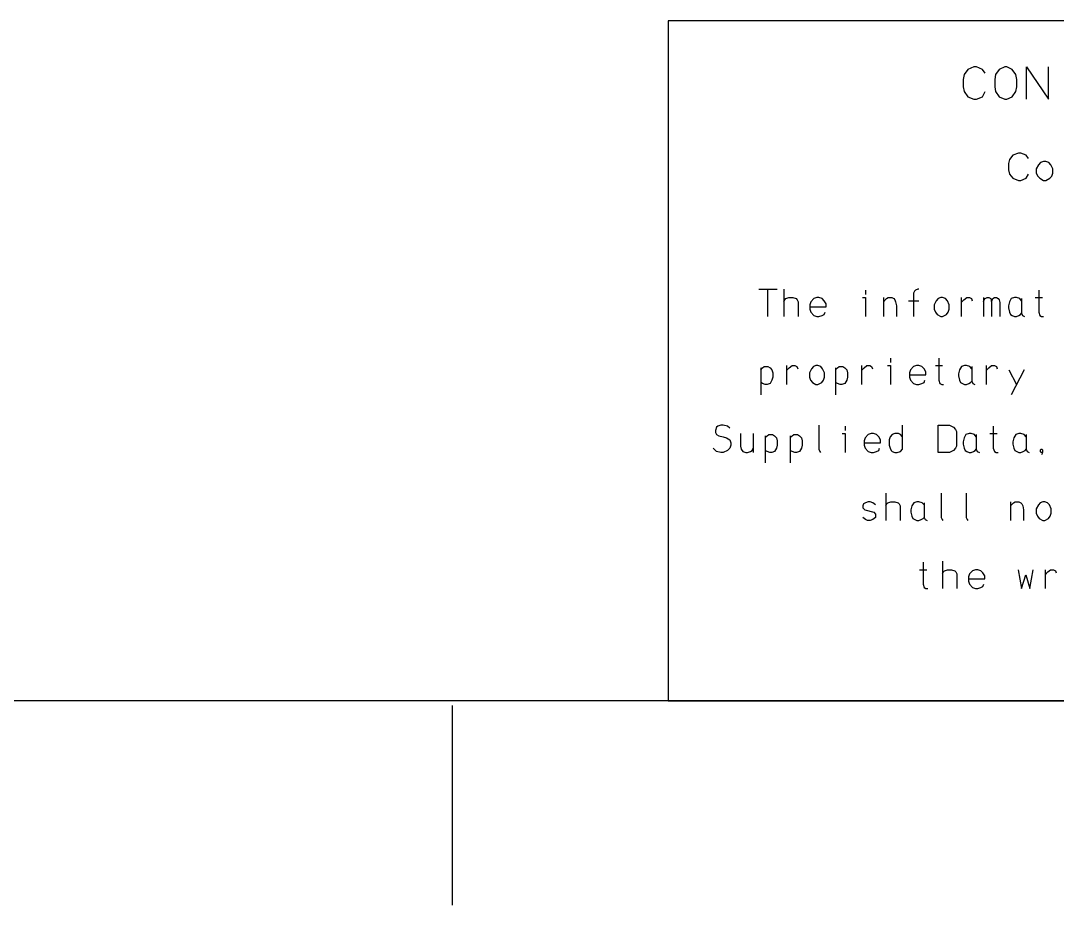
# Model space of a CAD drawing. Extents: x 0 to 1189, y 35 to 806.
# Drawn here: x 253.3 to 379, y 36.9 to 144.1 of the extents above; entities that cross this region are included whole.
import ezdxf

# ---------------------------------------------------------------- set-up
doc = ezdxf.new("R2010")
doc.units = 0
doc.layers.add('1', color=1, linetype='CONTINUOUS')

msp = doc.modelspace()

# ---------------------------------------------------------------- linework, layer by layer
at = {"layer": '1'}
for p, q in [((502.35, 144.13), (331.83, 144.13)), ((331.83, 144.13), (331.83, 61.63)), ((368.92, 138.53), (368.17, 138.23)), ((369.25, 138.53), (368.92, 138.53)), ((369.97, 138.23), (369.25, 138.53)), ((372.67, 138.53), (372, 138.23)), ((372.9, 138.53), (372.67, 138.53)), ((373.57, 138.23), (372.9, 138.53)), ((375.3, 134.6), (375.3, 138.53)), ((375.3, 138.53), (377.97, 134.6)), ((377.97, 134.6), (377.97, 138.53)), ((367.75, 137.6), (367.6, 137)), ((367.6, 137), (367.6, 136.13)), ((368.17, 138.23), (367.75, 137.6)), ((370.27, 137.75), (369.97, 138.23)), ((371.52, 137.6), (371.45, 137)), ((371.45, 137), (371.45, 136.13)), ((372, 138.23), (371.52, 137.6)), ((374, 137.6), (373.57, 138.23)), ((374.12, 137), (374, 137.6)), ((374.12, 136.13), (374.12, 137)), ((367.6, 136.13), (367.75, 135.53)), ((371.45, 136.13), (371.52, 135.53)), ((374, 135.53), (374.12, 136.13)), ((367.75, 135.53), (368.17, 134.9)), ((368.17, 134.9), (368.92, 134.6)), ((368.92, 134.6), (369.25, 134.6)), ((369.25, 134.6), (369.97, 134.9)), ((369.97, 134.9), (370.27, 135.53)), ((371.52, 135.53), (372, 134.9)), ((372, 134.9), (372.67, 134.6)), ((372.67, 134.6), (372.9, 134.6)), ((372.9, 134.6), (373.57, 134.9)), ((373.57, 134.9), (374, 135.53)), ((373.22, 127.3), (373.1, 126.8)), ((373.62, 127.83), (373.22, 127.3)), ((374.32, 128.08), (373.62, 127.83)), ((374.6, 128.08), (374.32, 128.08)), ((375.27, 127.83), (374.6, 128.08)), ((375.55, 127.43), (375.27, 127.83)), ((377.37, 127.05), (377, 126.93)), ((377.62, 127.05), (377.37, 127.05)), ((378, 126.93), (377.62, 127.05)), ((373.1, 126.8), (373.1, 126.05)), ((373.1, 126.05), (373.22, 125.53)), ((376.75, 126.65), (376.47, 126.18)), ((376.47, 126.18), (376.47, 125.65)), ((377, 126.93), (376.75, 126.65)), ((378.25, 126.65), (378, 126.93)), ((378.5, 126.18), (378.25, 126.65)), ((378.5, 125.65), (378.5, 126.18)), ((373.22, 125.53), (373.62, 125.03)), ((373.62, 125.03), (374.32, 124.75)), ((374.32, 124.75), (374.6, 124.75)), ((374.6, 124.75), (375.27, 125.03)), ((375.27, 125.03), (375.55, 125.53)), ((376.47, 125.65), (376.65, 125.28)), ((376.65, 125.28), (376.9, 125.03)), ((376.9, 125.03), (377.37, 124.75)), ((377.37, 124.75), (377.62, 124.75)), ((377.62, 124.75), (378.12, 125.03)), ((378.12, 125.03), (378.35, 125.28)), ((378.35, 125.28), (378.5, 125.65)), ((342.85, 111.58), (345.07, 111.58)), ((343.95, 108.25), (343.95, 111.58)), ((345.87, 111.58), (345.87, 108.25)), ((355.77, 111.45), (355.77, 110.93)), ((361.72, 111.33), (361.6, 111.08)), ((361.6, 111.08), (361.6, 108.25)), ((361.82, 111.45), (361.72, 111.33)), ((362.1, 111.58), (361.82, 111.45)), ((362.25, 111.58), (362.1, 111.58)), ((376.77, 111.45), (376.77, 108.78)), ((345.87, 110.03), (346, 110.28)), ((346, 110.28), (346.12, 110.43)), ((346.12, 110.43), (346.47, 110.55)), ((346.47, 110.55), (346.97, 110.55)), ((346.97, 110.55), (347.35, 110.43)), ((347.35, 110.43), (347.47, 110.28)), ((347.47, 110.28), (347.6, 110.03)), ((347.6, 110.03), (347.6, 108.25)), ((349.15, 110.03), (349.02, 109.68)), ((349.02, 109.68), (349.02, 109.15)), ((349.02, 109.43), (351, 109.43)), ((349.5, 110.43), (349.15, 110.03)), ((349.87, 110.55), (349.5, 110.43)), ((350.12, 110.55), (349.87, 110.55)), ((350.5, 110.43), (350.12, 110.55)), ((350.77, 110.15), (350.5, 110.43)), ((351, 109.8), (350.77, 110.15)), ((351, 109.43), (351, 109.8)), ((355.42, 110.55), (355.77, 110.55)), ((355.77, 110.55), (355.77, 108.25)), ((357.97, 110.55), (357.97, 108.25)), ((357.97, 110.03), (358.3, 110.43)), ((358.3, 110.43), (358.52, 110.55)), ((358.52, 110.55), (358.97, 110.55)), ((358.97, 110.55), (359.2, 110.43)), ((359.2, 110.43), (359.32, 110.28)), ((359.32, 110.28), (359.42, 110.03)), ((359.42, 110.03), (359.55, 109.55)), ((359.55, 109.55), (359.55, 108.25)), ((361, 110.15), (362.25, 110.15)), ((364.35, 110.15), (364.1, 109.68)), ((364.1, 109.68), (364.1, 109.15)), ((364.57, 110.43), (364.35, 110.15)), ((364.9, 110.55), (364.57, 110.43)), ((365.12, 110.55), (364.9, 110.55)), ((365.47, 110.43), (365.12, 110.55)), ((365.7, 110.15), (365.47, 110.43)), ((365.92, 109.68), (365.7, 110.15)), ((365.92, 109.15), (365.92, 109.68)), ((367.37, 110.55), (367.37, 108.25)), ((367.37, 109.95), (367.7, 110.28)), ((367.7, 110.28), (368.05, 110.55)), ((368.05, 110.55), (368.4, 110.55)), ((368.4, 110.55), (368.62, 110.43)), ((368.62, 110.43), (368.72, 110.15)), ((370.07, 110.55), (370.07, 108.25)), ((370.07, 110.03), (370.15, 110.28)), ((370.15, 110.28), (370.3, 110.43)), ((370.3, 110.43), (370.52, 110.55)), ((370.52, 110.55), (370.72, 110.55)), ((370.72, 110.55), (370.95, 110.43)), ((370.95, 110.43), (371.07, 110.03)), ((371.07, 110.03), (371.2, 110.43)), ((371.07, 110.03), (371.07, 108.25)), ((371.2, 110.43), (371.42, 110.55)), ((371.42, 110.55), (371.65, 110.55)), ((371.65, 110.55), (371.85, 110.43)), ((371.85, 110.43), (371.97, 110.28)), ((371.97, 110.28), (372.07, 109.95)), ((372.07, 109.95), (372.07, 108.25)), ((373.22, 110.03), (373.1, 109.55)), ((373.1, 109.55), (373.1, 109.3)), ((373.45, 110.43), (373.22, 110.03)), ((373.82, 110.55), (373.45, 110.43)), ((374.07, 110.55), (373.82, 110.55)), ((374.47, 110.43), (374.07, 110.55)), ((374.7, 110.15), (374.47, 110.43)), ((374.7, 110.43), (374.7, 108.65)), ((376.35, 110.55), (377.25, 110.55)), ((349.02, 109.15), (349.15, 108.78)), ((349.15, 108.78), (349.5, 108.38)), ((349.5, 108.38), (349.87, 108.25)), ((349.87, 108.25), (350.12, 108.25)), ((350.12, 108.25), (350.5, 108.38)), ((350.5, 108.38), (350.77, 108.5)), ((350.77, 108.5), (350.87, 108.78)), ((364.1, 109.15), (364.25, 108.78)), ((364.25, 108.78), (364.47, 108.5)), ((364.47, 108.5), (364.9, 108.25)), ((364.9, 108.25), (365.12, 108.25)), ((365.12, 108.25), (365.6, 108.5)), ((365.6, 108.5), (365.8, 108.78)), ((365.8, 108.78), (365.92, 109.15)), ((373.1, 109.3), (373.22, 108.78)), ((373.22, 108.78), (373.35, 108.5)), ((373.35, 108.5), (373.57, 108.38)), ((373.57, 108.38), (373.82, 108.25)), ((373.82, 108.25), (374.07, 108.25)), ((374.07, 108.25), (374.35, 108.38)), ((374.35, 108.38), (374.57, 108.5)), ((374.57, 108.5), (374.7, 108.65)), ((374.7, 108.65), (374.82, 108.38)), ((374.82, 108.38), (375.07, 108.25)), ((376.77, 108.78), (376.9, 108.38)), ((376.9, 108.38), (377.12, 108.25)), ((377.12, 108.25), (377.35, 108.25)), ((358.8, 103.2), (358.8, 102.68)), ((364.67, 103.2), (364.67, 100.53)), ((343.07, 102.03), (343.07, 98.75)), ((343.07, 101.78), (343.3, 102.03)), ((343.3, 102.03), (343.5, 102.18)), ((343.5, 102.18), (343.95, 102.18)), ((343.95, 102.18), (344.2, 102.03)), ((344.2, 102.03), (344.42, 101.78)), ((346.2, 102.3), (346.2, 100)), ((346.2, 101.7), (346.52, 102.03)), ((346.52, 102.03), (346.87, 102.3)), ((346.87, 102.3), (347.22, 102.3)), ((347.22, 102.3), (347.45, 102.18)), ((347.45, 102.18), (347.55, 101.9)), ((349.22, 101.9), (348.97, 101.43)), ((349.45, 102.18), (349.22, 101.9)), ((349.77, 102.3), (349.45, 102.18)), ((350, 102.3), (349.77, 102.3)), ((350.35, 102.18), (350, 102.3)), ((350.57, 101.9), (350.35, 102.18)), ((350.8, 101.43), (350.57, 101.9)), ((352.15, 102.03), (352.15, 98.75)), ((352.15, 101.78), (352.37, 102.03)), ((352.37, 102.03), (352.57, 102.18)), ((352.57, 102.18), (353.02, 102.18)), ((353.02, 102.18), (353.27, 102.03)), ((353.27, 102.03), (353.5, 101.78)), ((355.27, 102.3), (355.27, 100)), ((355.27, 101.7), (355.6, 102.03)), ((355.6, 102.03), (355.95, 102.3)), ((355.95, 102.3), (356.3, 102.3)), ((356.3, 102.3), (356.52, 102.18)), ((356.52, 102.18), (356.62, 101.9)), ((358.45, 102.3), (358.8, 102.3)), ((358.8, 102.3), (358.8, 100)), ((361.6, 102.18), (361.25, 101.78)), ((361.97, 102.3), (361.6, 102.18)), ((362.25, 102.3), (361.97, 102.3)), ((362.6, 102.18), (362.25, 102.3)), ((362.87, 101.9), (362.6, 102.18)), ((363.1, 101.55), (362.87, 101.9)), ((364.25, 102.3), (365.12, 102.3)), ((367.4, 102.18), (367.17, 101.78)), ((367.77, 102.3), (367.4, 102.18)), ((368.02, 102.3), (367.77, 102.3)), ((368.42, 102.18), (368.02, 102.3)), ((368.65, 101.9), (368.42, 102.18)), ((368.65, 102.18), (368.65, 100.4)), ((370.4, 102.3), (370.4, 100)), ((370.4, 101.7), (370.72, 102.03)), ((370.72, 102.03), (371.07, 102.3)), ((371.07, 102.3), (371.42, 102.3)), ((371.42, 102.3), (371.65, 102.18)), ((371.65, 102.18), (371.75, 101.9)), ((344.42, 101.78), (344.52, 101.43)), ((344.52, 100.9), (344.42, 100.53)), ((344.52, 101.43), (344.52, 100.9)), ((348.97, 101.43), (348.97, 100.9)), ((348.97, 100.9), (349.12, 100.53)), ((350.67, 100.53), (350.8, 100.9)), ((350.8, 100.9), (350.8, 101.43)), ((353.5, 101.78), (353.6, 101.43)), ((353.6, 100.9), (353.5, 100.53)), ((353.6, 101.43), (353.6, 100.9)), ((361.25, 101.78), (361.12, 101.43)), ((361.12, 101.43), (361.12, 100.9)), ((361.12, 101.18), (363.1, 101.18)), ((361.12, 100.9), (361.25, 100.53)), ((363.1, 101.18), (363.1, 101.55)), ((367.17, 101.78), (367.05, 101.3)), ((367.05, 101.3), (367.05, 101.05)), ((367.05, 101.05), (367.17, 100.53)), ((373.17, 101.78), (374.1, 100)), ((375, 101.78), (373.42, 98.75)), ((343.3, 100.13), (343.07, 100.25)), ((343.62, 100), (343.3, 100.13)), ((343.85, 100), (343.62, 100)), ((344.2, 100.13), (343.85, 100)), ((344.42, 100.53), (344.2, 100.13)), ((349.12, 100.53), (349.35, 100.25)), ((349.35, 100.25), (349.77, 100)), ((349.77, 100), (350, 100)), ((350, 100), (350.47, 100.25)), ((350.47, 100.25), (350.67, 100.53)), ((352.37, 100.13), (352.15, 100.25)), ((352.7, 100), (352.37, 100.13)), ((352.92, 100), (352.7, 100)), ((353.27, 100.13), (352.92, 100)), ((353.5, 100.53), (353.27, 100.13)), ((361.25, 100.53), (361.6, 100.13)), ((361.6, 100.13), (361.97, 100)), ((361.97, 100), (362.25, 100)), ((362.25, 100), (362.6, 100.13)), ((362.6, 100.13), (362.87, 100.25)), ((362.87, 100.25), (362.97, 100.53)), ((364.67, 100.53), (364.8, 100.13)), ((364.8, 100.13), (365.02, 100)), ((365.02, 100), (365.25, 100)), ((367.17, 100.53), (367.3, 100.25)), ((367.3, 100.25), (367.52, 100.13)), ((367.52, 100.13), (367.77, 100)), ((367.77, 100), (368.02, 100)), ((368.02, 100), (368.3, 100.13)), ((368.3, 100.13), (368.52, 100.25)), ((368.52, 100.25), (368.65, 100.4)), ((368.65, 100.4), (368.77, 100.13)), ((368.77, 100.13), (369.02, 100)), ((337.72, 94.83), (337.6, 94.43)), ((337.6, 94.43), (337.6, 94.18)), ((337.85, 94.95), (337.72, 94.83)), ((338.25, 95.08), (337.85, 94.95)), ((338.5, 95.08), (338.25, 95.08)), ((339.05, 94.95), (338.5, 95.08)), ((339.32, 94.7), (339.05, 94.95)), ((350.1, 95.08), (350.1, 92.15)), ((353.3, 94.95), (353.3, 94.43)), ((360.25, 92.15), (360.25, 95.08)), ((364.58, 91.75), (364.58, 95.08)), ((364.58, 95.08), (365.95, 95.08)), ((365.95, 95.08), (366.45, 94.83)), ((366.45, 94.83), (366.68, 94.55)), ((366.68, 94.55), (366.8, 94.3)), ((366.8, 94.3), (366.8, 92.53)), ((371.27, 94.95), (371.27, 92.28)), ((337.6, 94.18), (337.72, 93.93)), ((337.72, 93.93), (338, 93.78)), ((338, 93.78), (338.5, 93.65)), ((338.5, 93.65), (338.92, 93.53)), ((338.92, 93.53), (339.32, 93.3)), ((339.32, 93.3), (339.45, 92.93)), ((340.6, 94.05), (340.6, 92.53)), ((342.15, 94.05), (342.15, 91.75)), ((343.62, 93.78), (343.62, 90.5)), ((343.62, 93.53), (343.85, 93.78)), ((343.85, 93.78), (344.05, 93.93)), ((344.05, 93.93), (344.5, 93.93)), ((344.5, 93.93), (344.75, 93.78)), ((344.75, 93.78), (344.98, 93.53)), ((344.98, 93.53), (345.08, 93.18)), ((345.08, 93.18), (345.08, 92.65)), ((346.65, 93.78), (346.65, 90.5)), ((346.65, 93.53), (346.87, 93.78)), ((346.87, 93.78), (347.07, 93.93)), ((347.07, 93.93), (347.52, 93.93)), ((347.52, 93.93), (347.77, 93.78)), ((347.77, 93.78), (348, 93.53)), ((348, 93.53), (348.1, 93.18)), ((348.1, 93.18), (348.1, 92.65)), ((352.95, 94.05), (353.3, 94.05)), ((353.3, 94.05), (353.3, 91.75)), ((355.75, 93.53), (355.62, 93.18)), ((355.62, 93.18), (355.62, 92.65)), ((356.1, 93.93), (355.75, 93.53)), ((356.48, 94.05), (356.1, 93.93)), ((356.75, 94.05), (356.48, 94.05)), ((357.1, 93.93), (356.75, 94.05)), ((357.38, 93.65), (357.1, 93.93)), ((357.6, 93.3), (357.38, 93.65)), ((357.6, 92.93), (357.6, 93.3)), ((358.77, 93.65), (358.65, 93.3)), ((358.65, 93.3), (358.65, 92.65)), ((359, 93.93), (358.77, 93.65)), ((359.35, 94.05), (359, 93.93)), ((359.77, 94.05), (359.35, 94.05)), ((360, 93.93), (359.77, 94.05)), ((360.25, 93.65), (360, 93.93)), ((367.73, 93.53), (367.6, 93.05)), ((367.6, 93.05), (367.6, 92.78)), ((367.95, 93.93), (367.73, 93.53)), ((368.33, 94.05), (367.95, 93.93)), ((368.58, 94.05), (368.33, 94.05)), ((368.98, 93.93), (368.58, 94.05)), ((369.2, 93.65), (368.98, 93.93)), ((369.2, 93.93), (369.2, 92.15)), ((370.85, 94.05), (371.75, 94.05)), ((373.77, 93.53), (373.65, 93.05)), ((373.65, 93.05), (373.65, 92.78)), ((374, 93.93), (373.77, 93.53)), ((374.38, 94.05), (374, 93.93)), ((374.62, 94.05), (374.38, 94.05)), ((375.02, 93.93), (374.62, 94.05)), ((375.25, 93.65), (375.02, 93.93)), ((375.25, 93.93), (375.25, 92.15)), ((337.72, 91.88), (337.32, 92.28)), ((338.25, 91.75), (337.72, 91.88)), ((338.5, 91.75), (338.25, 91.75)), ((339.05, 92), (338.5, 91.75)), ((339.32, 92.28), (339.05, 92)), ((339.45, 92.65), (339.32, 92.28)), ((339.45, 92.93), (339.45, 92.65)), ((340.6, 92.53), (340.7, 92.15)), ((340.7, 92.15), (340.92, 91.88)), ((340.92, 91.88), (341.25, 91.75)), ((341.25, 91.75), (341.47, 91.75)), ((341.47, 91.75), (341.82, 91.88)), ((341.82, 91.88), (342.05, 92)), ((342.05, 92), (342.15, 92.28)), ((343.85, 91.88), (343.62, 92)), ((344.17, 91.75), (343.85, 91.88)), ((344.4, 91.75), (344.17, 91.75)), ((344.75, 91.88), (344.4, 91.75)), ((344.98, 92.28), (344.75, 91.88)), ((345.08, 92.65), (344.98, 92.28)), ((346.87, 91.88), (346.65, 92)), ((347.2, 91.75), (346.87, 91.88)), ((347.42, 91.75), (347.2, 91.75)), ((347.77, 91.88), (347.42, 91.75)), ((348, 92.28), (347.77, 91.88)), ((348.1, 92.65), (348, 92.28)), ((350.1, 92.15), (350.22, 91.88)), ((350.22, 91.88), (350.32, 91.75)), ((355.62, 92.93), (357.6, 92.93)), ((355.62, 92.65), (355.75, 92.28)), ((355.75, 92.28), (356.1, 91.88)), ((356.1, 91.88), (356.48, 91.75)), ((356.48, 91.75), (356.75, 91.75)), ((356.75, 91.75), (357.1, 91.88)), ((357.1, 91.88), (357.38, 92)), ((357.38, 92), (357.48, 92.28)), ((358.65, 92.65), (358.77, 92.28)), ((358.77, 92.28), (358.88, 92)), ((358.88, 92), (359, 91.88)), ((359, 91.88), (359.35, 91.75)), ((359.35, 91.75), (359.62, 91.75)), ((359.62, 91.75), (360, 91.88)), ((360, 91.88), (360.25, 92.15)), ((365.95, 91.75), (364.58, 91.75)), ((366.45, 92), (365.95, 91.75)), ((366.68, 92.28), (366.45, 92)), ((366.8, 92.53), (366.68, 92.28)), ((367.6, 92.78), (367.73, 92.28)), ((367.73, 92.28), (367.85, 92)), ((367.85, 92), (368.08, 91.88)), ((368.08, 91.88), (368.33, 91.75)), ((368.33, 91.75), (368.58, 91.75)), ((368.58, 91.75), (368.85, 91.88)), ((368.85, 91.88), (369.08, 92)), ((369.08, 92), (369.2, 92.15)), ((369.2, 92.15), (369.33, 91.88)), ((369.33, 91.88), (369.58, 91.75)), ((371.27, 92.28), (371.4, 91.88)), ((371.4, 91.88), (371.62, 91.75)), ((371.62, 91.75), (371.85, 91.75)), ((373.65, 92.78), (373.77, 92.28)), ((373.77, 92.28), (373.9, 92)), ((373.9, 92), (374.12, 91.88)), ((374.12, 91.88), (374.38, 91.75)), ((374.38, 91.75), (374.62, 91.75)), ((374.62, 91.75), (374.9, 91.88)), ((374.9, 91.88), (375.12, 92)), ((375.12, 92), (375.25, 92.15)), ((375.25, 92.15), (375.38, 91.88)), ((375.38, 91.88), (375.62, 91.75)), ((377, 92.05), (377.05, 92.15)), ((377, 91.83), (377, 92.05)), ((377.05, 91.75), (377, 91.83)), ((377.05, 92.15), (377.18, 92.15)), ((377.18, 91.75), (377.05, 91.75)), ((377.18, 92.15), (377.23, 92.05)), ((377.23, 91.83), (377.18, 91.75)), ((377.23, 91.83), (377.18, 91.63)), ((377.23, 92.05), (377.23, 91.83)), ((377.18, 91.63), (377.13, 91.5)), ((358.25, 86.83), (358.25, 83.5)), ((364.95, 86.83), (364.95, 83.88)), ((367.97, 86.83), (367.97, 83.88)), ((355.55, 85.53), (355.45, 85.28)), ((355.78, 85.65), (355.55, 85.53)), ((356.1, 85.8), (355.78, 85.65)), ((356.33, 85.8), (356.1, 85.8)), ((356.68, 85.65), (356.33, 85.8)), ((357, 85.4), (356.68, 85.65)), ((358.25, 85.28), (358.37, 85.53)), ((358.37, 85.53), (358.5, 85.65)), ((358.5, 85.65), (358.85, 85.8)), ((358.85, 85.8), (359.35, 85.8)), ((359.35, 85.8), (359.72, 85.65)), ((359.72, 85.65), (359.85, 85.53)), ((359.85, 85.53), (359.97, 85.28)), ((361.62, 85.65), (361.4, 85.28)), ((362, 85.8), (361.62, 85.65)), ((362.25, 85.8), (362, 85.8)), ((362.65, 85.65), (362.25, 85.8)), ((362.87, 85.4), (362.65, 85.65)), ((362.87, 85.65), (362.87, 83.88)), ((373.37, 85.8), (373.37, 83.5)), ((373.37, 85.28), (373.7, 85.65)), ((373.7, 85.65), (373.92, 85.8)), ((373.92, 85.8), (374.38, 85.8)), ((374.38, 85.8), (374.6, 85.65)), ((374.6, 85.65), (374.73, 85.53)), ((374.73, 85.53), (374.83, 85.28)), ((376.95, 85.65), (376.73, 85.4)), ((377.28, 85.8), (376.95, 85.65)), ((377.52, 85.8), (377.27, 85.8)), ((377.85, 85.65), (377.52, 85.8)), ((378.08, 85.4), (377.85, 85.65)), ((355.45, 85.28), (355.45, 85.05)), ((355.45, 85.05), (355.68, 84.8)), ((355.68, 84.8), (356.8, 84.53)), ((356.8, 84.53), (357, 84.28)), ((357, 84.28), (357, 83.88)), ((359.97, 85.28), (359.97, 83.5)), ((361.4, 85.28), (361.27, 84.8)), ((361.27, 84.8), (361.27, 84.53)), ((361.27, 84.53), (361.4, 84.03)), ((374.83, 85.28), (374.95, 84.8)), ((374.95, 84.8), (374.95, 83.5)), ((376.73, 85.4), (376.48, 84.93)), ((376.48, 84.93), (376.48, 84.4)), ((376.48, 84.4), (376.62, 84.03)), ((378.3, 84.93), (378.08, 85.4)), ((378.18, 84.03), (378.3, 84.4)), ((378.3, 84.4), (378.3, 84.93)), ((355.77, 83.63), (355.45, 83.88)), ((356, 83.5), (355.77, 83.63)), ((356.33, 83.5), (356, 83.5)), ((356.68, 83.63), (356.33, 83.5)), ((357, 83.88), (356.68, 83.63)), ((361.4, 84.03), (361.52, 83.75)), ((361.52, 83.75), (361.75, 83.63)), ((361.75, 83.63), (362, 83.5)), ((362, 83.5), (362.25, 83.5)), ((362.25, 83.5), (362.52, 83.63)), ((362.52, 83.63), (362.75, 83.75)), ((362.75, 83.75), (362.87, 83.88)), ((362.87, 83.88), (363, 83.63)), ((363, 83.63), (363.25, 83.5)), ((364.95, 83.88), (365.07, 83.63)), ((365.07, 83.63), (365.17, 83.5)), ((367.97, 83.88), (368.1, 83.63)), ((368.1, 83.63), (368.2, 83.5)), ((376.62, 84.03), (376.85, 83.75)), ((376.85, 83.75), (377.27, 83.5)), ((377.27, 83.5), (377.52, 83.5)), ((377.52, 83.5), (377.98, 83.75)), ((377.98, 83.75), (378.18, 84.03)), ((362.75, 78.45), (362.75, 75.78)), ((365.12, 78.58), (365.12, 75.25)), ((362.32, 77.55), (363.2, 77.55)), ((365.12, 77.03), (365.25, 77.28)), ((365.25, 77.28), (365.37, 77.4)), ((365.37, 77.4), (365.72, 77.55)), ((365.72, 77.55), (366.22, 77.55)), ((366.22, 77.55), (366.6, 77.4)), ((366.6, 77.4), (366.72, 77.28)), ((366.72, 77.28), (366.85, 77.03)), ((366.85, 77.03), (366.85, 75.25)), ((368.4, 77.03), (368.27, 76.68)), ((368.27, 76.68), (368.27, 76.15)), ((368.75, 77.4), (368.4, 77.03)), ((369.12, 77.55), (368.75, 77.4)), ((369.4, 77.55), (369.12, 77.55)), ((369.75, 77.4), (369.4, 77.55)), ((370.02, 77.15), (369.75, 77.4)), ((370.25, 76.8), (370.02, 77.15)), ((370.25, 76.43), (370.25, 76.8)), ((374.27, 77.55), (374.67, 75.25)), ((374.67, 75.25), (375.2, 76.93)), ((375.2, 76.93), (375.7, 75.25)), ((375.7, 75.25), (376.12, 77.55)), ((377.55, 77.55), (377.55, 75.25)), ((377.55, 76.93), (377.87, 77.28)), ((377.87, 77.28), (378.22, 77.55)), ((378.22, 77.55), (378.57, 77.55)), ((378.57, 77.55), (378.8, 77.4)), ((378.8, 77.4), (378.9, 77.15)), ((362.75, 75.78), (362.87, 75.38)), ((368.27, 76.43), (370.25, 76.43)), ((368.27, 76.15), (368.4, 75.78)), ((368.4, 75.78), (368.75, 75.38)), ((369.75, 75.38), (370.02, 75.5)), ((370.02, 75.5), (370.12, 75.78)), ((362.87, 75.38), (363.1, 75.25)), ((363.1, 75.25), (363.32, 75.25)), ((368.75, 75.38), (369.12, 75.25)), ((369.12, 75.25), (369.4, 75.25)), ((369.4, 75.25), (369.75, 75.38)), ((1162.45, 61.63), (26.55, 61.63)), ((331.83, 61.63), (502.35, 61.63)), ((305.7, 36.85), (305.7, 61.08))]:
    msp.add_line(p, q, dxfattribs=at)

doc.saveas('drawing.dxf')
